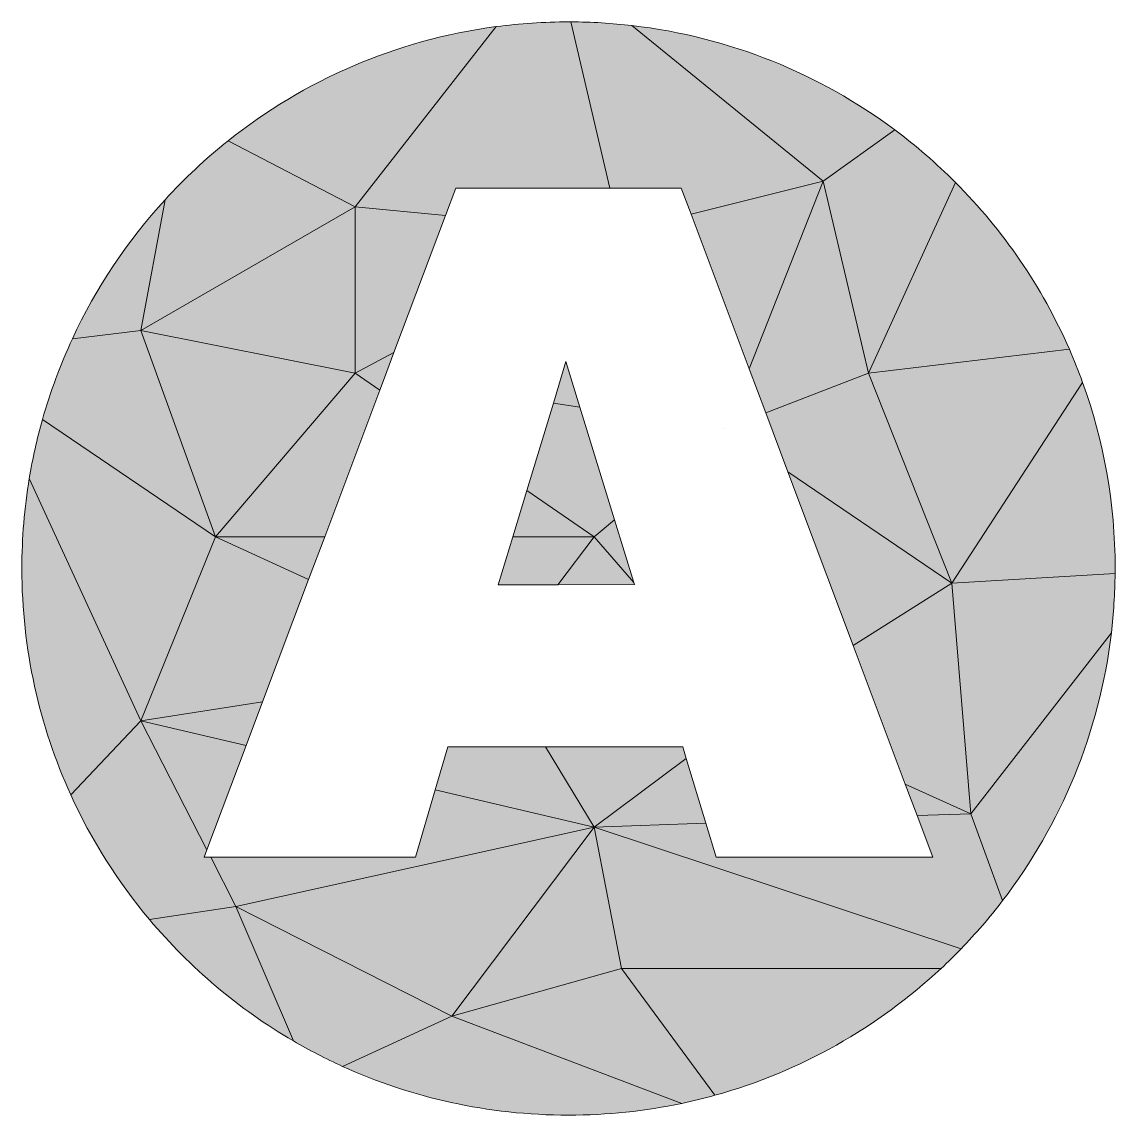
# Model space of a CAD drawing. Header units: inches. Extents: x -35.3 to 45.7, y -89.4 to -8.4.
import ezdxf

# ---------------------------------------------------------------- set-up
doc = ezdxf.new("R2010")
doc.units = ezdxf.units.IN
doc.header["$MEASUREMENT"] = 0
doc.layers.add('Layer 4', color=7, linetype='Continuous')

# ---------------------------------------------------------------- blocks, each defined once
blk = doc.blocks.new('block 5')
at = {"layer": 'Layer 4', "true_color": 0x2f9db8}
h = blk.add_hatch(color=135, dxfattribs=at)
h.dxf.hatch_style = 2
h.paths.add_polyline_path([(14.326, -22.671), (18.631, -34.128), (24.107, -20.226)])
at = {"layer": 'Layer 4', "true_color": 0x2a8da4}
h = blk.add_hatch(color=145, dxfattribs=at)
h.dxf.hatch_style = 2
h.paths.add_polyline_path([(24.107, -20.226), (18.631, -34.128), (19.859, -37.394), (27.458, -34.455)])
at = {"layer": 'Layer 4', "lineweight": 0}
for points in [[(14.326, -22.671), (18.631, -34.128), (24.107, -20.226), (14.326, -22.671)], [(24.107, -20.226), (18.631, -34.128), (19.859, -37.394), (27.458, -34.455), (24.107, -20.226)]]:
    blk.add_lwpolyline(points, dxfattribs=at)
blk = doc.blocks.new('block 4')
at = {"layer": 'Layer 4', "true_color": 0x2d95ae}
h = blk.add_hatch(color=135, dxfattribs=at)
h.dxf.hatch_style = 2
edge = h.paths.add_edge_path()
edge.add_spline(control_points=[(-0.113, -8.763), (-7.572, -9.747), (-14.389, -12.761), (-19.995, -17.23), (-19.995, -17.23), (-10.583, -22.107), (-10.583, -22.107), (-10.583, -22.107), (-0.113, -8.763), (-0.113, -8.763)], knot_values=[0, 0, 0, 0, 1, 1, 1, 2, 2, 2, 3, 3, 3, 3], degree=3, periodic=1)
at = {"layer": 'Layer 4', "true_color": 0x2f9db8}
h = blk.add_hatch(color=135, dxfattribs=at)
h.dxf.hatch_style = 2
edge = h.paths.add_edge_path()
edge.add_spline(control_points=[(-3.879, -22.75), (-3.879, -22.75), (-3.119, -20.728), (-3.119, -20.728), (-3.119, -20.728), (8.293, -20.728), (8.293, -20.728), (8.293, -20.728), (5.416, -8.413), (5.416, -8.413), (5.356, -8.413), (5.296, -8.411), (5.236, -8.411), (3.423, -8.411), (1.637, -8.532), (-0.113, -8.763), (-0.113, -8.763), (-10.583, -22.107), (-10.583, -22.107), (-10.583, -22.107), (-3.879, -22.75), (-3.879, -22.75)], knot_values=[0, 0, 0, 0, 1, 1, 1, 2, 2, 2, 3, 3, 3, 4, 4, 4, 5, 5, 5, 6, 6, 6, 7, 7, 7, 7], degree=3, periodic=1)
at = {"layer": 'Layer 4', "true_color": 0x31a5c1}
h = blk.add_hatch(color=135, dxfattribs=at)
h.dxf.hatch_style = 2
edge = h.paths.add_edge_path()
edge.add_spline(control_points=[(13.596, -20.728), (13.596, -20.728), (14.326, -22.671), (14.326, -22.671), (14.326, -22.671), (24.107, -20.226), (24.107, -20.226), (24.107, -20.226), (9.932, -8.684), (9.932, -8.684), (8.449, -8.512), (6.943, -8.42), (5.416, -8.413), (5.416, -8.413), (8.293, -20.728), (8.293, -20.728), (8.293, -20.728), (13.596, -20.728), (13.596, -20.728)], knot_values=[0, 0, 0, 0, 1, 1, 1, 2, 2, 2, 3, 3, 3, 4, 4, 4, 5, 5, 5, 6, 6, 6, 6], degree=3, periodic=1)
at = {"layer": 'Layer 4', "true_color": 0x2f9db8}
h = blk.add_hatch(color=135, dxfattribs=at)
h.dxf.hatch_style = 2
edge = h.paths.add_edge_path()
edge.add_spline(control_points=[(29.409, -16.412), (23.845, -12.267), (17.179, -9.52), (9.932, -8.684), (9.932, -8.684), (24.107, -20.226), (24.107, -20.226), (24.107, -20.226), (29.409, -16.412), (29.409, -16.412)], knot_values=[0, 0, 0, 0, 1, 1, 1, 2, 2, 2, 3, 3, 3, 3], degree=3, periodic=1)
at = {"layer": 'Layer 4', "true_color": 0x2d95ae}
h = blk.add_hatch(color=135, dxfattribs=at)
h.dxf.hatch_style = 2
edge = h.paths.add_edge_path()
edge.add_spline(control_points=[(27.458, -34.455), (27.458, -34.455), (33.908, -20.305), (33.908, -20.305), (32.507, -18.901), (31.003, -17.599), (29.409, -16.412), (29.409, -16.412), (24.107, -20.226), (24.107, -20.226), (24.107, -20.226), (27.458, -34.455), (27.458, -34.455)], knot_values=[0, 0, 0, 0, 1, 1, 1, 2, 2, 2, 3, 3, 3, 4, 4, 4, 4], degree=3, periodic=1)
at = {"layer": 'Layer 4', "true_color": 0x2f9db8}
h = blk.add_hatch(color=135, dxfattribs=at)
h.dxf.hatch_style = 2
edge = h.paths.add_edge_path()
edge.add_spline(control_points=[(-10.583, -22.107), (-10.583, -22.107), (-19.995, -17.23), (-19.995, -17.23), (-21.664, -18.561), (-23.226, -20.019), (-24.664, -21.593), (-24.664, -21.593), (-26.458, -31.28), (-26.458, -31.28), (-26.458, -31.28), (-10.583, -22.107), (-10.583, -22.107)], knot_values=[0, 0, 0, 0, 1, 1, 1, 2, 2, 2, 3, 3, 3, 4, 4, 4, 4], degree=3, periodic=1)
h = blk.add_hatch(color=135, dxfattribs=at)
h.dxf.hatch_style = 2
edge = h.paths.add_edge_path()
edge.add_spline(control_points=[(42.351, -32.673), (40.317, -28.031), (37.439, -23.843), (33.908, -20.305), (33.908, -20.305), (27.458, -34.455), (27.458, -34.455), (27.458, -34.455), (42.351, -32.673), (42.351, -32.673)], knot_values=[0, 0, 0, 0, 1, 1, 1, 2, 2, 2, 3, 3, 3, 3], degree=3, periodic=1)
at = {"layer": 'Layer 4', "true_color": 0x2d95ae}
h = blk.add_hatch(color=135, dxfattribs=at)
h.dxf.hatch_style = 2
edge = h.paths.add_edge_path()
edge.add_spline(control_points=[(-24.664, -21.593), (-27.446, -24.635), (-29.768, -28.103), (-31.525, -31.888), (-31.525, -31.888), (-26.458, -31.28), (-26.458, -31.28), (-26.458, -31.28), (-24.664, -21.593), (-24.664, -21.593)], knot_values=[0, 0, 0, 0, 1, 1, 1, 2, 2, 2, 3, 3, 3, 3], degree=3, periodic=1)
at = {"layer": 'Layer 4', "true_color": 0x2f9db8}
h = blk.add_hatch(color=135, dxfattribs=at)
h.dxf.hatch_style = 2
h.paths.add_polyline_path([(-10.583, -22.107), (-26.458, -31.28), (-10.583, -34.455)])
at = {"layer": 'Layer 4', "true_color": 0x31a5c1}
h = blk.add_hatch(color=135, dxfattribs=at)
h.dxf.hatch_style = 2
h.paths.add_polyline_path([(-7.701, -32.918), (-3.879, -22.75), (-10.583, -22.107), (-10.583, -34.455)])
at = {"layer": 'Layer 4', "true_color": 0x2a8da4}
h = blk.add_hatch(color=145, dxfattribs=at)
h.dxf.hatch_style = 2
edge = h.paths.add_edge_path()
edge.add_spline(control_points=[(-26.458, -31.28), (-26.458, -31.28), (-31.525, -31.888), (-31.525, -31.888), (-32.415, -33.808), (-33.162, -35.808), (-33.747, -37.877), (-33.747, -37.877), (-20.931, -46.567), (-20.931, -46.567), (-20.931, -46.567), (-26.458, -31.28), (-26.458, -31.28)], knot_values=[0, 0, 0, 0, 1, 1, 1, 2, 2, 2, 3, 3, 3, 4, 4, 4, 4], degree=3, periodic=1)
at = {"layer": 'Layer 4', "true_color": 0x2d95ae}
h = blk.add_hatch(color=135, dxfattribs=at)
h.dxf.hatch_style = 2
h.paths.add_polyline_path([(-26.458, -31.28), (-20.931, -46.567), (-10.583, -34.455)])
at = {"layer": 'Layer 4', "true_color": 0x2f9db8}
h = blk.add_hatch(color=135, dxfattribs=at)
h.dxf.hatch_style = 2
h.paths.add_polyline_path([(-10.583, -34.455), (-8.749, -35.708), (-8.401, -34.782), (-7.701, -32.918)])
at = {"layer": 'Layer 4', "true_color": 0x31a5c1}
h = blk.add_hatch(color=135, dxfattribs=at)
h.dxf.hatch_style = 2
edge = h.paths.add_edge_path()
edge.add_spline(control_points=[(33.632, -49.999), (33.632, -49.999), (43.334, -35.129), (43.334, -35.129), (43.033, -34.297), (42.704, -33.479), (42.351, -32.673), (42.351, -32.673), (27.458, -34.455), (27.458, -34.455), (27.458, -34.455), (33.632, -49.999), (33.632, -49.999)], knot_values=[0, 0, 0, 0, 1, 1, 1, 2, 2, 2, 3, 3, 3, 4, 4, 4, 4], degree=3, periodic=1)
h = blk.add_hatch(color=135, dxfattribs=at)
h.dxf.hatch_style = 2
h.paths.add_polyline_path([(5.051, -33.583), (4.115, -36.663), (6.087, -36.959)])
at = {"layer": 'Layer 4', "true_color": 0x2f9db8}
h = blk.add_hatch(color=135, dxfattribs=at)
h.dxf.hatch_style = 2
h.paths.add_polyline_path([(-8.749, -35.708), (-10.583, -34.455), (-20.931, -46.567), (-12.831, -46.567)])
h = blk.add_hatch(color=135, dxfattribs=at)
h.dxf.hatch_style = 2
h.paths.add_polyline_path([(21.496, -41.751), (33.632, -49.999), (27.458, -34.455), (19.859, -37.394)])
h = blk.add_hatch(color=135, dxfattribs=at)
h.dxf.hatch_style = 2
edge = h.paths.add_edge_path()
edge.add_spline(control_points=[(45.739, -49.289), (45.74, -49.165), (45.744, -49.042), (45.744, -48.918), (45.744, -44.076), (44.893, -39.433), (43.334, -35.129), (43.334, -35.129), (33.632, -49.999), (33.632, -49.999), (33.632, -49.999), (45.739, -49.289), (45.739, -49.289)], knot_values=[0, 0, 0, 0, 1, 1, 1, 2, 2, 2, 3, 3, 3, 4, 4, 4, 4], degree=3, periodic=1)
at = {"layer": 'Layer 4', "true_color": 0x31a5c1}
h = blk.add_hatch(color=135, dxfattribs=at)
h.dxf.hatch_style = 2
h.paths.add_polyline_path([(4.115, -36.663), (2.144, -43.15), (7.145, -46.567), (8.654, -45.319), (6.087, -36.959)])
at = {"layer": 'Layer 4', "true_color": 0x2d95ae}
h = blk.add_hatch(color=135, dxfattribs=at)
h.dxf.hatch_style = 2
edge = h.paths.add_edge_path()
edge.add_spline(control_points=[(-20.931, -46.567), (-20.931, -46.567), (-33.747, -37.877), (-33.747, -37.877), (-34.151, -39.307), (-34.476, -40.77), (-34.723, -42.259), (-34.723, -42.259), (-26.458, -60.208), (-26.458, -60.208), (-26.458, -60.208), (-20.931, -46.567), (-20.931, -46.567)], knot_values=[0, 0, 0, 0, 1, 1, 1, 2, 2, 2, 3, 3, 3, 4, 4, 4, 4], degree=3, periodic=1)
h = blk.add_hatch(color=135, dxfattribs=at)
h.dxf.hatch_style = 2
h.paths.add_polyline_path([(26.334, -54.627), (33.632, -49.999), (21.496, -41.751)])
at = {"layer": 'Layer 4', "true_color": 0x2f9db8}
h = blk.add_hatch(color=135, dxfattribs=at)
h.dxf.hatch_style = 2
edge = h.paths.add_edge_path()
edge.add_spline(control_points=[(-34.723, -42.259), (-35.081, -44.426), (-35.271, -46.65), (-35.271, -48.918), (-35.271, -54.897), (-33.975, -60.572), (-31.65, -65.68), (-31.65, -65.68), (-26.458, -60.208), (-26.458, -60.208), (-26.458, -60.208), (-34.723, -42.259), (-34.723, -42.259)], knot_values=[0, 0, 0, 0, 1, 1, 1, 2, 2, 2, 3, 3, 3, 4, 4, 4, 4], degree=3, periodic=1)
at = {"layer": 'Layer 4', "true_color": 0x31a5c1}
h = blk.add_hatch(color=135, dxfattribs=at)
h.dxf.hatch_style = 2
h.paths.add_polyline_path([(2.144, -43.15), (1.106, -46.567), (7.145, -46.567)])
h = blk.add_hatch(color=135, dxfattribs=at)
h.dxf.hatch_style = 2
h.paths.add_polyline_path([(10.074, -49.945), (8.654, -45.319), (7.145, -46.567)])
at = {"layer": 'Layer 4', "true_color": 0x2a8da4}
h = blk.add_hatch(color=145, dxfattribs=at)
h.dxf.hatch_style = 2
h.paths.add_polyline_path([(-14.019, -49.73), (-20.931, -46.567), (-26.458, -60.208), (-17.427, -58.796)])
at = {"layer": 'Layer 4', "true_color": 0x2d95ae}
h = blk.add_hatch(color=135, dxfattribs=at)
h.dxf.hatch_style = 2
h.paths.add_polyline_path([(-12.831, -46.567), (-20.931, -46.567), (-14.019, -49.73)])
at = {"layer": 'Layer 4', "true_color": 0x31a5c1}
h = blk.add_hatch(color=135, dxfattribs=at)
h.dxf.hatch_style = 2
h.paths.add_polyline_path([(1.106, -46.567), (0.025, -50.124), (4.438, -50.117), (7.145, -46.567)])
h = blk.add_hatch(color=135, dxfattribs=at)
h.dxf.hatch_style = 2
h.paths.add_polyline_path([(4.438, -50.117), (10.124, -50.108), (10.074, -49.945), (7.145, -46.567)])
at = {"layer": 'Layer 4', "true_color": 0x2d95ae}
h = blk.add_hatch(color=135, dxfattribs=at)
h.dxf.hatch_style = 2
edge = h.paths.add_edge_path()
edge.add_spline(control_points=[(35.043, -67.087), (35.043, -67.087), (45.463, -53.69), (45.463, -53.69), (45.632, -52.245), (45.726, -50.776), (45.739, -49.289), (45.739, -49.289), (33.632, -49.999), (33.632, -49.999), (33.632, -49.999), (35.043, -67.087), (35.043, -67.087)], knot_values=[0, 0, 0, 0, 1, 1, 1, 2, 2, 2, 3, 3, 3, 4, 4, 4, 4], degree=3, periodic=1)
at = {"layer": 'Layer 4', "true_color": 0x2a8da4}
h = blk.add_hatch(color=145, dxfattribs=at)
h.dxf.hatch_style = 2
h.paths.add_polyline_path([(26.334, -54.627), (30.196, -64.904), (35.043, -67.087), (33.632, -49.999)])
at = {"layer": 'Layer 4', "true_color": 0x2f9db8}
h = blk.add_hatch(color=135, dxfattribs=at)
h.dxf.hatch_style = 2
edge = h.paths.add_edge_path()
edge.add_spline(control_points=[(37.407, -73.532), (41.723, -67.899), (44.593, -61.101), (45.463, -53.69), (45.463, -53.69), (35.043, -67.087), (35.043, -67.087), (35.043, -67.087), (37.407, -73.532), (37.407, -73.532)], knot_values=[0, 0, 0, 0, 1, 1, 1, 2, 2, 2, 3, 3, 3, 3], degree=3, periodic=1)
at = {"layer": 'Layer 4', "true_color": 0x2d95ae}
h = blk.add_hatch(color=135, dxfattribs=at)
h.dxf.hatch_style = 2
h.paths.add_polyline_path([(-17.427, -58.796), (-26.458, -60.208), (-18.646, -62.039)])
at = {"layer": 'Layer 4', "true_color": 0x31a5c1}
h = blk.add_hatch(color=135, dxfattribs=at)
h.dxf.hatch_style = 2
edge = h.paths.add_edge_path()
edge.add_spline(control_points=[(-21.272, -70.32), (-21.272, -70.32), (-21.759, -70.32), (-21.759, -70.32), (-21.759, -70.32), (-21.553, -69.773), (-21.553, -69.773), (-21.553, -69.773), (-26.458, -60.208), (-26.458, -60.208), (-26.458, -60.208), (-31.65, -65.68), (-31.65, -65.68), (-30.124, -69.034), (-28.152, -72.142), (-25.813, -74.931), (-25.813, -74.931), (-19.403, -73.966), (-19.403, -73.966), (-19.403, -73.966), (-21.272, -70.32), (-21.272, -70.32)], knot_values=[0, 0, 0, 0, 1, 1, 1, 2, 2, 2, 3, 3, 3, 4, 4, 4, 5, 5, 5, 6, 6, 6, 7, 7, 7, 7], degree=3, periodic=1)
at = {"layer": 'Layer 4', "true_color": 0x2f9db8}
h = blk.add_hatch(color=135, dxfattribs=at)
h.dxf.hatch_style = 2
h.paths.add_polyline_path([(-26.458, -60.208), (-21.553, -69.773), (-18.646, -62.039)])
at = {"layer": 'Layer 4', "true_color": 0x2a8da4}
h = blk.add_hatch(color=145, dxfattribs=at)
h.dxf.hatch_style = 2
h.paths.add_polyline_path([(-3.695, -62.134), (-4.637, -65.324), (7.145, -68.086), (3.541, -62.134)])
at = {"layer": 'Layer 4', "true_color": 0x2d95ae}
h = blk.add_hatch(color=135, dxfattribs=at)
h.dxf.hatch_style = 2
h.paths.add_polyline_path([(13.703, -62.134), (3.541, -62.134), (7.145, -68.086), (13.962, -62.987)])
at = {"layer": 'Layer 4', "true_color": 0x2f9db8}
h = blk.add_hatch(color=135, dxfattribs=at)
h.dxf.hatch_style = 2
h.paths.add_polyline_path([(7.145, -68.086), (15.417, -67.79), (13.962, -62.987)])
h = blk.add_hatch(color=135, dxfattribs=at)
h.dxf.hatch_style = 2
h.paths.add_polyline_path([(-6.112, -70.32), (-21.272, -70.32), (-19.403, -73.966), (7.145, -68.086), (-4.637, -65.324)])
at = {"layer": 'Layer 4', "true_color": 0x2d95ae}
h = blk.add_hatch(color=135, dxfattribs=at)
h.dxf.hatch_style = 2
h.paths.add_polyline_path([(31.07, -67.229), (35.043, -67.087), (30.196, -64.904)])
at = {"layer": 'Layer 4', "true_color": 0x31a5c1}
h = blk.add_hatch(color=135, dxfattribs=at)
h.dxf.hatch_style = 2
edge = h.paths.add_edge_path()
edge.add_spline(control_points=[(35.043, -67.087), (35.043, -67.087), (31.07, -67.229), (31.07, -67.229), (31.07, -67.229), (32.231, -70.32), (32.231, -70.32), (32.231, -70.32), (16.184, -70.32), (16.184, -70.32), (16.184, -70.32), (15.417, -67.79), (15.417, -67.79), (15.417, -67.79), (7.145, -68.086), (7.145, -68.086), (7.145, -68.086), (34.326, -77.104), (34.326, -77.104), (35.42, -75.975), (36.449, -74.782), (37.407, -73.532), (37.407, -73.532), (35.043, -67.087), (35.043, -67.087)], knot_values=[0, 0, 0, 0, 1, 1, 1, 2, 2, 2, 3, 3, 3, 4, 4, 4, 5, 5, 5, 6, 6, 6, 7, 7, 7, 8, 8, 8, 8], degree=3, periodic=1)
at = {"layer": 'Layer 4', "true_color": 0x2d95ae}
h = blk.add_hatch(color=135, dxfattribs=at)
h.dxf.hatch_style = 2
h.paths.add_polyline_path([(-3.41, -82.08), (7.145, -68.086), (-19.403, -73.966)])
at = {"layer": 'Layer 4', "true_color": 0x2f9db8}
h = blk.add_hatch(color=135, dxfattribs=at)
h.dxf.hatch_style = 2
h.paths.add_polyline_path([(9.172, -78.552), (7.145, -68.086), (-3.41, -82.08)])
at = {"layer": 'Layer 4', "true_color": 0x2d95ae}
h = blk.add_hatch(color=135, dxfattribs=at)
h.dxf.hatch_style = 2
edge = h.paths.add_edge_path()
edge.add_spline(control_points=[(9.172, -78.552), (9.172, -78.552), (32.849, -78.552), (32.849, -78.552), (33.353, -78.082), (33.846, -77.599), (34.326, -77.104), (34.326, -77.104), (7.145, -68.086), (7.145, -68.086), (7.145, -68.086), (9.172, -78.552), (9.172, -78.552)], knot_values=[0, 0, 0, 0, 1, 1, 1, 2, 2, 2, 3, 3, 3, 4, 4, 4, 4], degree=3, periodic=1)
at = {"layer": 'Layer 4', "true_color": 0x2f9db8}
h = blk.add_hatch(color=135, dxfattribs=at)
h.dxf.hatch_style = 2
edge = h.paths.add_edge_path()
edge.add_spline(control_points=[(-25.813, -74.931), (-22.812, -78.51), (-19.203, -81.562), (-15.146, -83.929), (-15.146, -83.929), (-19.403, -73.966), (-19.403, -73.966), (-19.403, -73.966), (-25.813, -74.931), (-25.813, -74.931)], knot_values=[0, 0, 0, 0, 1, 1, 1, 2, 2, 2, 3, 3, 3, 3], degree=3, periodic=1)
at = {"layer": 'Layer 4', "true_color": 0x31a5c1}
h = blk.add_hatch(color=135, dxfattribs=at)
h.dxf.hatch_style = 2
edge = h.paths.add_edge_path()
edge.add_spline(control_points=[(-19.403, -73.966), (-19.403, -73.966), (-15.146, -83.929), (-15.146, -83.929), (-13.97, -84.615), (-12.758, -85.245), (-11.511, -85.811), (-11.511, -85.811), (-3.41, -82.08), (-3.41, -82.08), (-3.41, -82.08), (-19.403, -73.966), (-19.403, -73.966)], knot_values=[0, 0, 0, 0, 1, 1, 1, 2, 2, 2, 3, 3, 3, 4, 4, 4, 4], degree=3, periodic=1)
at = {"layer": 'Layer 4', "true_color": 0x2d95ae}
h = blk.add_hatch(color=135, dxfattribs=at)
h.dxf.hatch_style = 2
edge = h.paths.add_edge_path()
edge.add_spline(control_points=[(-3.41, -82.08), (-3.41, -82.08), (13.629, -88.553), (13.629, -88.553), (14.456, -88.379), (15.273, -88.179), (16.081, -87.955), (16.081, -87.955), (9.172, -78.552), (9.172, -78.552), (9.172, -78.552), (-3.41, -82.08), (-3.41, -82.08)], knot_values=[0, 0, 0, 0, 1, 1, 1, 2, 2, 2, 3, 3, 3, 4, 4, 4, 4], degree=3, periodic=1)
at = {"layer": 'Layer 4', "true_color": 0x2a8da4}
h = blk.add_hatch(color=145, dxfattribs=at)
h.dxf.hatch_style = 2
edge = h.paths.add_edge_path()
edge.add_spline(control_points=[(16.081, -87.955), (22.435, -86.194), (28.161, -82.923), (32.849, -78.552), (32.849, -78.552), (9.172, -78.552), (9.172, -78.552), (9.172, -78.552), (16.081, -87.955), (16.081, -87.955)], knot_values=[0, 0, 0, 0, 1, 1, 1, 2, 2, 2, 3, 3, 3, 3], degree=3, periodic=1)
at = {"layer": 'Layer 4', "true_color": 0x2f9db8}
h = blk.add_hatch(color=135, dxfattribs=at)
h.dxf.hatch_style = 2
edge = h.paths.add_edge_path()
edge.add_spline(control_points=[(-11.511, -85.811), (-6.406, -88.132), (-0.736, -89.426), (5.236, -89.426), (8.114, -89.426), (10.921, -89.124), (13.629, -88.553), (13.629, -88.553), (-3.41, -82.08), (-3.41, -82.08), (-3.41, -82.08), (-11.511, -85.811), (-11.511, -85.811)], knot_values=[0, 0, 0, 0, 1, 1, 1, 2, 2, 2, 3, 3, 3, 4, 4, 4, 4], degree=3, periodic=1)
at = {"layer": 'Layer 4', "lineweight": 0}
for points in [[(-10.583, -22.107), (-26.458, -31.28), (-10.583, -34.455), (-10.583, -22.107)], [(-7.701, -32.918), (-3.879, -22.75), (-10.583, -22.107), (-10.583, -34.455), (-7.701, -32.918)], [(-26.458, -31.28), (-20.931, -46.567), (-10.583, -34.455), (-26.458, -31.28)], [(-10.583, -34.455), (-8.749, -35.708), (-8.401, -34.782), (-7.701, -32.918), (-10.583, -34.455)], [(5.051, -33.583), (4.115, -36.663), (6.087, -36.959), (5.051, -33.583)], [(-8.749, -35.708), (-10.583, -34.455), (-20.931, -46.567), (-12.831, -46.567), (-8.749, -35.708)], [(21.496, -41.751), (33.632, -49.999), (27.458, -34.455), (19.859, -37.394), (21.496, -41.751)], [(4.115, -36.663), (2.144, -43.15), (7.145, -46.567), (8.654, -45.319), (6.087, -36.959), (4.115, -36.663)], [(21.496, -41.751), (19.859, -37.394)], [(16.816, -38.57), (16.816, -38.57)], [(26.334, -54.627), (33.632, -49.999), (21.496, -41.751), (26.334, -54.627)], [(2.144, -43.15), (1.106, -46.567), (7.145, -46.567), (2.144, -43.15)], [(10.074, -49.945), (8.654, -45.319), (7.145, -46.567), (10.074, -49.945)], [(-14.019, -49.73), (-20.931, -46.567), (-26.458, -60.208), (-17.427, -58.796), (-14.019, -49.73)], [(-12.831, -46.567), (-20.931, -46.567), (-14.019, -49.73), (-12.831, -46.567)], [(1.106, -46.567), (0.025, -50.124), (4.438, -50.117), (7.145, -46.567), (1.106, -46.567)], [(4.438, -50.117), (10.124, -50.108), (10.074, -49.945), (7.145, -46.567), (4.438, -50.117)], [(26.334, -54.627), (30.196, -64.904), (35.043, -67.087), (33.632, -49.999), (26.334, -54.627)], [(-17.427, -58.796), (-26.458, -60.208), (-18.646, -62.039), (-17.427, -58.796)], [(-26.458, -60.208), (-21.553, -69.773), (-18.646, -62.039), (-26.458, -60.208)], [(-3.695, -62.134), (-4.637, -65.324), (7.145, -68.086), (3.541, -62.134), (-3.695, -62.134)], [(13.703, -62.134), (3.541, -62.134), (7.145, -68.086), (13.962, -62.987), (13.703, -62.134)], [(7.145, -68.086), (15.417, -67.79), (13.962, -62.987), (7.145, -68.086)], [(-6.112, -70.32), (-21.272, -70.32), (-19.403, -73.966), (7.145, -68.086), (-4.637, -65.324), (-6.112, -70.32)], [(31.07, -67.229), (35.043, -67.087), (30.196, -64.904), (31.07, -67.229)], [(-3.41, -82.08), (7.145, -68.086), (-19.403, -73.966), (-3.41, -82.08)], [(9.172, -78.552), (7.145, -68.086), (-3.41, -82.08), (9.172, -78.552)]]:
    blk.add_lwpolyline(points, dxfattribs=at)
for points, knots in [([(-0.113, -8.763), (-7.572, -9.747), (-14.389, -12.761), (-19.995, -17.23), (-19.995, -17.23), (-10.583, -22.107), (-10.583, -22.107), (-10.583, -22.107), (-0.113, -8.763), (-0.113, -8.763)], [0, 0, 0, 0, 1, 1, 1, 2, 2, 2, 3, 3, 3, 3]), ([(-3.879, -22.75), (-3.879, -22.75), (-3.119, -20.728), (-3.119, -20.728), (-3.119, -20.728), (8.293, -20.728), (8.293, -20.728), (8.293, -20.728), (5.416, -8.413), (5.416, -8.413), (5.356, -8.413), (5.296, -8.411), (5.236, -8.411), (3.423, -8.411), (1.637, -8.532), (-0.113, -8.763), (-0.113, -8.763), (-10.583, -22.107), (-10.583, -22.107), (-10.583, -22.107), (-3.879, -22.75), (-3.879, -22.75)], [0, 0, 0, 0, 1, 1, 1, 2, 2, 2, 3, 3, 3, 4, 4, 4, 5, 5, 5, 6, 6, 6, 7, 7, 7, 7]), ([(13.596, -20.728), (13.596, -20.728), (14.326, -22.671), (14.326, -22.671), (14.326, -22.671), (24.107, -20.226), (24.107, -20.226), (24.107, -20.226), (9.932, -8.684), (9.932, -8.684), (8.449, -8.512), (6.943, -8.42), (5.416, -8.413), (5.416, -8.413), (8.293, -20.728), (8.293, -20.728), (8.293, -20.728), (13.596, -20.728), (13.596, -20.728)], [0, 0, 0, 0, 1, 1, 1, 2, 2, 2, 3, 3, 3, 4, 4, 4, 5, 5, 5, 6, 6, 6, 6]), ([(29.409, -16.412), (23.845, -12.267), (17.179, -9.52), (9.932, -8.684), (9.932, -8.684), (24.107, -20.226), (24.107, -20.226), (24.107, -20.226), (29.409, -16.412), (29.409, -16.412)], [0, 0, 0, 0, 1, 1, 1, 2, 2, 2, 3, 3, 3, 3]), ([(27.458, -34.455), (27.458, -34.455), (33.908, -20.305), (33.908, -20.305), (32.507, -18.901), (31.003, -17.599), (29.409, -16.412), (29.409, -16.412), (24.107, -20.226), (24.107, -20.226), (24.107, -20.226), (27.458, -34.455), (27.458, -34.455)], [0, 0, 0, 0, 1, 1, 1, 2, 2, 2, 3, 3, 3, 4, 4, 4, 4]), ([(-10.583, -22.107), (-10.583, -22.107), (-19.995, -17.23), (-19.995, -17.23), (-21.664, -18.561), (-23.226, -20.019), (-24.664, -21.593), (-24.664, -21.593), (-26.458, -31.28), (-26.458, -31.28), (-26.458, -31.28), (-10.583, -22.107), (-10.583, -22.107)], [0, 0, 0, 0, 1, 1, 1, 2, 2, 2, 3, 3, 3, 4, 4, 4, 4]), ([(42.351, -32.673), (40.317, -28.031), (37.439, -23.843), (33.908, -20.305), (33.908, -20.305), (27.458, -34.455), (27.458, -34.455), (27.458, -34.455), (42.351, -32.673), (42.351, -32.673)], [0, 0, 0, 0, 1, 1, 1, 2, 2, 2, 3, 3, 3, 3]), ([(-24.664, -21.593), (-27.446, -24.635), (-29.768, -28.103), (-31.525, -31.888), (-31.525, -31.888), (-26.458, -31.28), (-26.458, -31.28), (-26.458, -31.28), (-24.664, -21.593), (-24.664, -21.593)], [0, 0, 0, 0, 1, 1, 1, 2, 2, 2, 3, 3, 3, 3]), ([(-26.458, -31.28), (-26.458, -31.28), (-31.525, -31.888), (-31.525, -31.888), (-32.415, -33.808), (-33.162, -35.808), (-33.747, -37.877), (-33.747, -37.877), (-20.931, -46.567), (-20.931, -46.567), (-20.931, -46.567), (-26.458, -31.28), (-26.458, -31.28)], [0, 0, 0, 0, 1, 1, 1, 2, 2, 2, 3, 3, 3, 4, 4, 4, 4]), ([(33.632, -49.999), (33.632, -49.999), (43.334, -35.129), (43.334, -35.129), (43.033, -34.297), (42.704, -33.479), (42.351, -32.673), (42.351, -32.673), (27.458, -34.455), (27.458, -34.455), (27.458, -34.455), (33.632, -49.999), (33.632, -49.999)], [0, 0, 0, 0, 1, 1, 1, 2, 2, 2, 3, 3, 3, 4, 4, 4, 4]), ([(45.739, -49.289), (45.74, -49.165), (45.744, -49.042), (45.744, -48.918), (45.744, -44.076), (44.893, -39.433), (43.334, -35.129), (43.334, -35.129), (33.632, -49.999), (33.632, -49.999), (33.632, -49.999), (45.739, -49.289), (45.739, -49.289)], [0, 0, 0, 0, 1, 1, 1, 2, 2, 2, 3, 3, 3, 4, 4, 4, 4]), ([(-20.931, -46.567), (-20.931, -46.567), (-33.747, -37.877), (-33.747, -37.877), (-34.151, -39.307), (-34.476, -40.77), (-34.723, -42.259), (-34.723, -42.259), (-26.458, -60.208), (-26.458, -60.208), (-26.458, -60.208), (-20.931, -46.567), (-20.931, -46.567)], [0, 0, 0, 0, 1, 1, 1, 2, 2, 2, 3, 3, 3, 4, 4, 4, 4]), ([(-34.723, -42.259), (-35.081, -44.426), (-35.271, -46.65), (-35.271, -48.918), (-35.271, -54.897), (-33.975, -60.572), (-31.65, -65.68), (-31.65, -65.68), (-26.458, -60.208), (-26.458, -60.208), (-26.458, -60.208), (-34.723, -42.259), (-34.723, -42.259)], [0, 0, 0, 0, 1, 1, 1, 2, 2, 2, 3, 3, 3, 4, 4, 4, 4]), ([(35.043, -67.087), (35.043, -67.087), (45.463, -53.69), (45.463, -53.69), (45.632, -52.245), (45.726, -50.776), (45.739, -49.289), (45.739, -49.289), (33.632, -49.999), (33.632, -49.999), (33.632, -49.999), (35.043, -67.087), (35.043, -67.087)], [0, 0, 0, 0, 1, 1, 1, 2, 2, 2, 3, 3, 3, 4, 4, 4, 4]), ([(37.407, -73.532), (41.723, -67.899), (44.593, -61.101), (45.463, -53.69), (45.463, -53.69), (35.043, -67.087), (35.043, -67.087), (35.043, -67.087), (37.407, -73.532), (37.407, -73.532)], [0, 0, 0, 0, 1, 1, 1, 2, 2, 2, 3, 3, 3, 3]), ([(-21.272, -70.32), (-21.272, -70.32), (-21.759, -70.32), (-21.759, -70.32), (-21.759, -70.32), (-21.553, -69.773), (-21.553, -69.773), (-21.553, -69.773), (-26.458, -60.208), (-26.458, -60.208), (-26.458, -60.208), (-31.65, -65.68), (-31.65, -65.68), (-30.124, -69.034), (-28.152, -72.142), (-25.813, -74.931), (-25.813, -74.931), (-19.403, -73.966), (-19.403, -73.966), (-19.403, -73.966), (-21.272, -70.32), (-21.272, -70.32)], [0, 0, 0, 0, 1, 1, 1, 2, 2, 2, 3, 3, 3, 4, 4, 4, 5, 5, 5, 6, 6, 6, 7, 7, 7, 7]), ([(35.043, -67.087), (35.043, -67.087), (31.07, -67.229), (31.07, -67.229), (31.07, -67.229), (32.231, -70.32), (32.231, -70.32), (32.231, -70.32), (16.184, -70.32), (16.184, -70.32), (16.184, -70.32), (15.417, -67.79), (15.417, -67.79), (15.417, -67.79), (7.145, -68.086), (7.145, -68.086), (7.145, -68.086), (34.326, -77.104), (34.326, -77.104), (35.42, -75.975), (36.449, -74.782), (37.407, -73.532), (37.407, -73.532), (35.043, -67.087), (35.043, -67.087)], [0, 0, 0, 0, 1, 1, 1, 2, 2, 2, 3, 3, 3, 4, 4, 4, 5, 5, 5, 6, 6, 6, 7, 7, 7, 8, 8, 8, 8]), ([(9.172, -78.552), (9.172, -78.552), (32.849, -78.552), (32.849, -78.552), (33.353, -78.082), (33.846, -77.599), (34.326, -77.104), (34.326, -77.104), (7.145, -68.086), (7.145, -68.086), (7.145, -68.086), (9.172, -78.552), (9.172, -78.552)], [0, 0, 0, 0, 1, 1, 1, 2, 2, 2, 3, 3, 3, 4, 4, 4, 4]), ([(-25.813, -74.931), (-22.812, -78.51), (-19.203, -81.562), (-15.146, -83.929), (-15.146, -83.929), (-19.403, -73.966), (-19.403, -73.966), (-19.403, -73.966), (-25.813, -74.931), (-25.813, -74.931)], [0, 0, 0, 0, 1, 1, 1, 2, 2, 2, 3, 3, 3, 3]), ([(-19.403, -73.966), (-19.403, -73.966), (-15.146, -83.929), (-15.146, -83.929), (-13.97, -84.615), (-12.758, -85.245), (-11.511, -85.811), (-11.511, -85.811), (-3.41, -82.08), (-3.41, -82.08), (-3.41, -82.08), (-19.403, -73.966), (-19.403, -73.966)], [0, 0, 0, 0, 1, 1, 1, 2, 2, 2, 3, 3, 3, 4, 4, 4, 4]), ([(-3.41, -82.08), (-3.41, -82.08), (13.629, -88.553), (13.629, -88.553), (14.456, -88.379), (15.273, -88.179), (16.081, -87.955), (16.081, -87.955), (9.172, -78.552), (9.172, -78.552), (9.172, -78.552), (-3.41, -82.08), (-3.41, -82.08)], [0, 0, 0, 0, 1, 1, 1, 2, 2, 2, 3, 3, 3, 4, 4, 4, 4]), ([(16.081, -87.955), (22.435, -86.194), (28.161, -82.923), (32.849, -78.552), (32.849, -78.552), (9.172, -78.552), (9.172, -78.552), (9.172, -78.552), (16.081, -87.955), (16.081, -87.955)], [0, 0, 0, 0, 1, 1, 1, 2, 2, 2, 3, 3, 3, 3]), ([(-11.511, -85.811), (-6.406, -88.132), (-0.736, -89.426), (5.236, -89.426), (8.114, -89.426), (10.921, -89.124), (13.629, -88.553), (13.629, -88.553), (-3.41, -82.08), (-3.41, -82.08), (-3.41, -82.08), (-11.511, -85.811), (-11.511, -85.811)], [0, 0, 0, 0, 1, 1, 1, 2, 2, 2, 3, 3, 3, 4, 4, 4, 4])]:
    blk.add_open_spline(points, degree=3, knots=knots, dxfattribs=at)
at = {"layer": 'Layer 4'}
blk.add_blockref('block 5', (0, 0), dxfattribs=at)

msp = doc.modelspace()

# ---------------------------------------------------------------- block references
at = {"layer": 'Layer 4'}
msp.add_blockref('block 4', (0, 0), dxfattribs=at)

doc.saveas('drawing.dxf')
